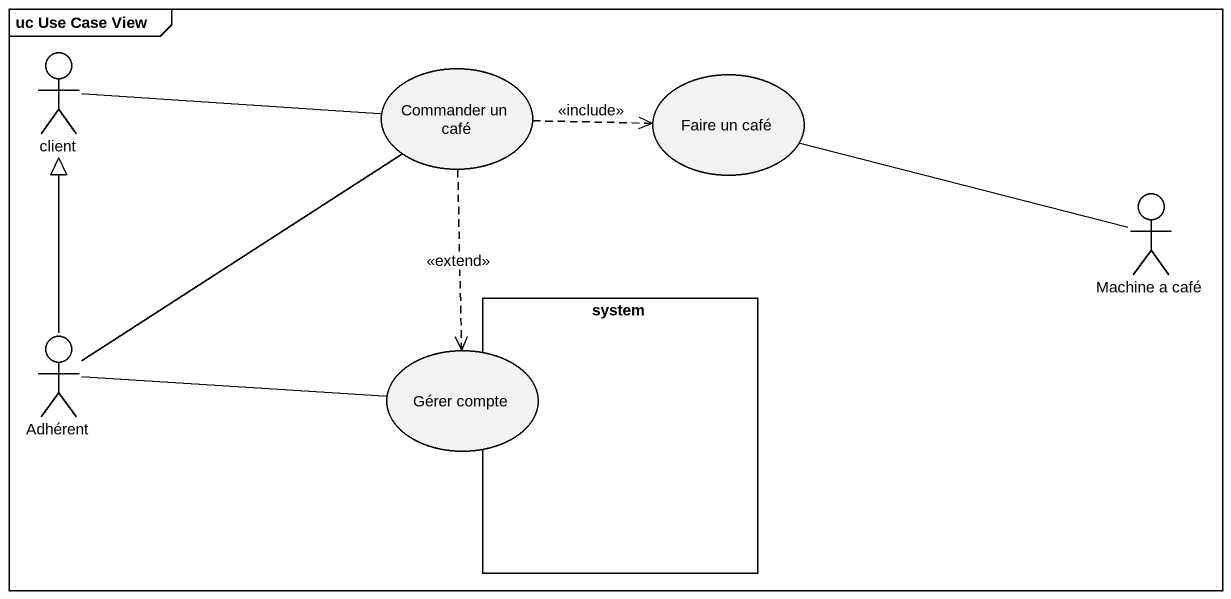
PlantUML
@startuml
mainframe uc Use Case View
actor client
usecase "Commander un café" as Commander_un_café
usecase "Faire un café" as Faire_un_café
actor "Machine a café" as Machine_a_café
rectangle system
actor Adhérent
usecase "Gérer compte" as Gérer_compte
client -right- Commander_un_café
Commander_un_café .right.> Faire_un_café : <<include>>
Commander_un_café ..> Gérer_compte : <<extend>>
Machine_a_café -left- Faire_un_café
Adhérent -up-|> client
Adhérent -up- Commander_un_café
Adhérent -right- Gérer_compte
@enduml
